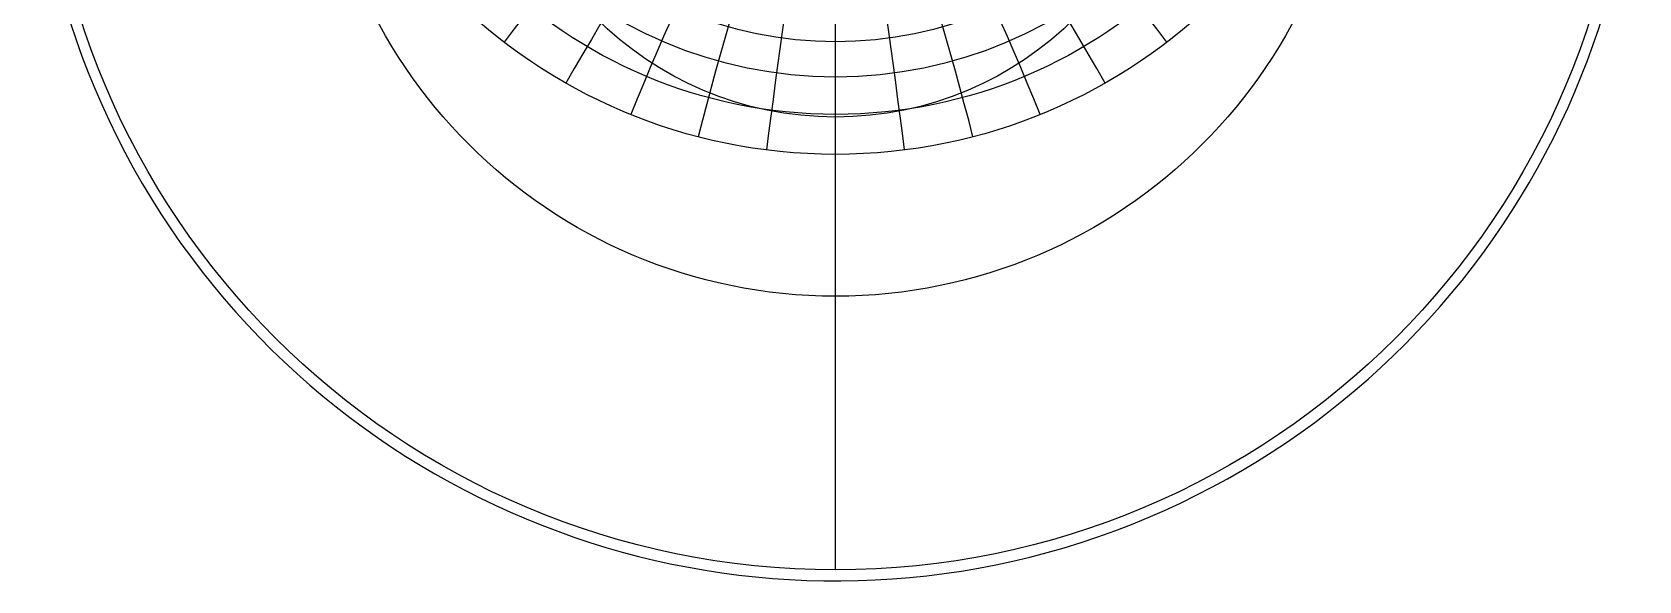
# Model space of a CAD drawing. Header units: millimetres. Extents: x -55 to 55, y -55 to 56.
# Drawn here: x -54.8 to 54.7, y -54.8 to -17.3 of the extents above; entities that cross this region are included whole.
import ezdxf

# ---------------------------------------------------------------- set-up
doc = ezdxf.new("R2010")
doc.units = ezdxf.units.MM
for name, color, linetype in [('CUT_OUTER', 1, 'Continuous'), ('ENGRAVE', 7, 'Continuous'), ('ENGRAVE_FINE', 8, 'Continuous')]:
    doc.layers.add(name, color=color, linetype=linetype)

msp = doc.modelspace()

# ---------------------------------------------------------------- linework, layer by layer
at = {"layer": 'CUT_OUTER'}
msp.add_arc((-0.0002, -0.0001), 54.7499, 132.890359, 87.801582, dxfattribs=at)
at = {"layer": 'ENGRAVE'}
msp.add_lwpolyline([(0, -54), (0, 54)], dxfattribs=at)
for centre, radius in [((0, 0), 54), ((0, 11.4852), 37.1669), ((0, 10.3479), 33.303), ((0, 9.4248), 29.8329), ((0, 0), 35.3478), ((0, 8.6686), 26.6792), ((0, 0), 23.1383)]:
    msp.add_circle(centre, radius, dxfattribs=at)
at = {"layer": 'ENGRAVE_FINE'}
for centre, radius, start, end in [((-648.7264, -108.7894), 658.7341, 7.2741385, 13.7327429), ((-648.7264, -108.7894), 658.7341, 7.2741385, 13.7327429), ((648.7264, -108.7894), 658.7341, 166.2672571, 172.7258615), ((648.7264, -108.7894), 658.7341, 166.2672571, 172.7258615), ((-314.2784, -108.7894), 334.4481, 14.600687, 27.283105), ((-314.2784, -108.7894), 334.4481, 14.600687, 27.283105), ((314.2784, -108.7894), 334.4481, 152.716895, 165.399313), ((314.2784, -108.7894), 334.4481, 152.716895, 165.399313), ((-198.1258, -108.7894), 228.7759, 22.032702, 40.487991), ((-198.1258, -108.7894), 228.7759, 22.032702, 40.487991), ((198.1258, -108.7894), 228.7759, 139.512009, 157.967298), ((198.1258, -108.7894), 228.7759, 139.512009, 157.967298), ((-136.3223, -108.7894), 177.9561, 29.62447, 53.218263), ((-136.3223, -108.7894), 177.9561, 29.62447, 53.218263), ((136.3223, -108.7894), 177.9561, 126.781737, 150.37553), ((136.3223, -108.7894), 177.9561, 126.781737, 150.37553), ((-95.9829, -108.7894), 149.3229, 37.431974, 65.38611), ((-95.9829, -108.7894), 149.3229, 37.431974, 65.38611), ((95.9829, -108.7894), 149.3229, 114.61389, 142.568026), ((95.9829, -108.7894), 149.3229, 114.61389, 142.568026)]:
    msp.add_arc(centre, radius, start, end, dxfattribs=at)

doc.saveas('drawing.dxf')
